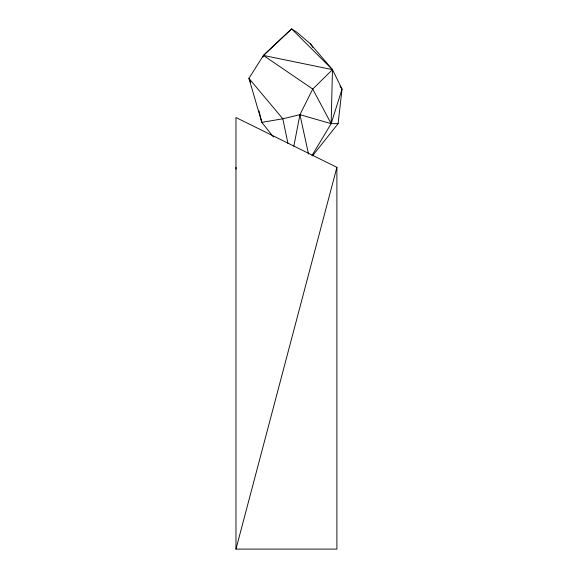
<?xml version="1.0" encoding="UTF-8"?>
<svg xmlns="http://www.w3.org/2000/svg" width="578" height="578" viewBox="0 0 578 578"><rect width="100%" height="100%" fill="white"/><g stroke="black" fill="none" stroke-linecap="round" stroke-linejoin="round"><path stroke-width="0.87" d="M312.467 155.858L338.101 123.634L342.031 89.063L332.473 69.635L310.285 43.726L296.767 32.173L291.601 28.9L263.438 55.43L248.93 78.348L261.805 122.363L273.459 136.993M293.826 146.22L299.939 114.668L312.734 89.063L332.473 69.635L291.601 28.9L263.438 55.43L262.961 57.164M235.969 549.1L336.895 167.317L235.969 117.522L235.969 549.1L336.895 549.1L336.895 167.317M311.968 155.569L331.151 123.663L342.031 89.063L339.98 86.136M338.101 123.634L331.151 123.663L299.939 114.668L282.815 118.786L261.805 122.363L259.045 111.041M310.285 43.726L312.843 47.382M250.599 82.278L248.93 78.348L282.815 118.786L287.967 143.489M299.939 114.668L308.536 154.109M235.969 167.317L236.091 169.116M332.473 69.635L331.151 123.663L312.734 89.063L263.438 55.43L332.473 69.635"/></g></svg>
